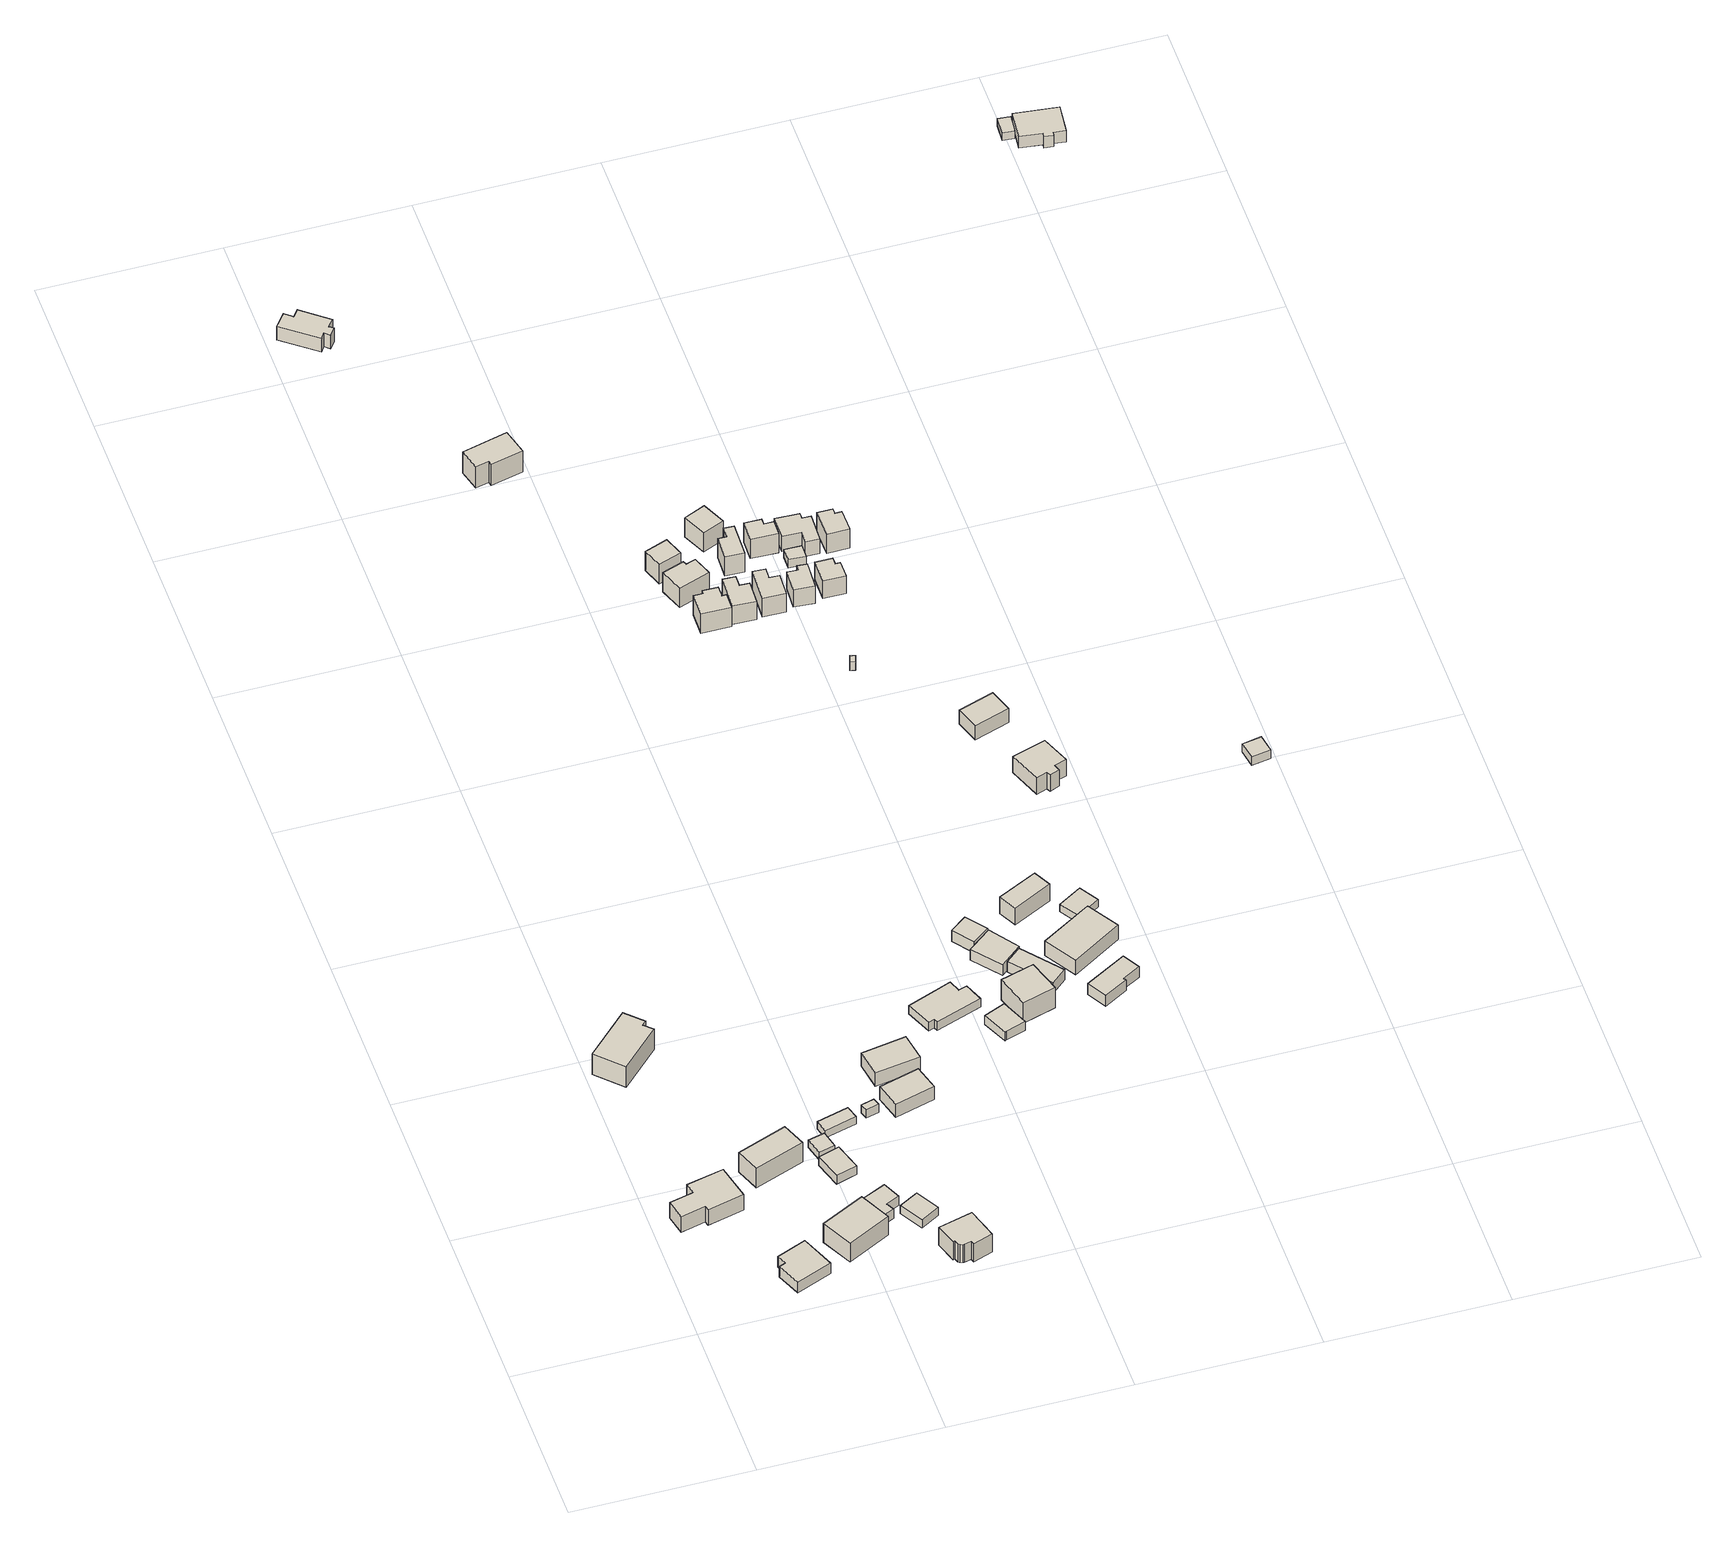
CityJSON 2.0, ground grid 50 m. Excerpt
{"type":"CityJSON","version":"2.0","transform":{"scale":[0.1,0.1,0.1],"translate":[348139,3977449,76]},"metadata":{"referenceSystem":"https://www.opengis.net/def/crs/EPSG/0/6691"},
"CityObjects":{
"building1":{"type":"Building","attributes":{"measuredHeight":8.2},"geometry":[{"type":"Solid","lod":"1","boundaries":[[[[0,1,2,3,4,5,6,7]],[[6,8,9,7]],[[5,10,8,6]],[[4,11,10,5]],[[3,12,11,4]],[[2,13,12,3]],[[1,14,13,2]],[[0,15,14,1]],[[7,9,15,0]],[[8,10,11,12,13,14,15,9]]]]}]},
"building2":{"type":"Building","attributes":{"measuredHeight":4.1},"geometry":[{"type":"Solid","lod":"1","boundaries":[[[[16,17,18,19,20,21]],[[20,22,23,21]],[[19,24,22,20]],[[18,25,24,19]],[[17,26,25,18]],[[16,27,26,17]],[[21,23,27,16]],[[22,24,25,26,27,23]]]]}]},
"building3":{"type":"Building","attributes":{"measuredHeight":8.9},"geometry":[{"type":"Solid","lod":"1","boundaries":[[[[28,29,30,31,32,33]],[[32,34,35,33]],[[31,36,34,32]],[[30,37,36,31]],[[29,38,37,30]],[[28,39,38,29]],[[33,35,39,28]],[[34,36,37,38,39,35]]]]}]},
"building4":{"type":"Building","attributes":{"measuredHeight":9.2},"geometry":[{"type":"Solid","lod":"1","boundaries":[[[[40,41,42,43]],[[42,44,45,43]],[[41,46,44,42]],[[40,47,46,41]],[[43,45,47,40]],[[44,46,47,45]]]]}]},
"building5":{"type":"Building","attributes":{"measuredHeight":7.7},"geometry":[{"type":"Solid","lod":"1","boundaries":[[[[48,49,50,51]],[[50,52,53,51]],[[49,54,52,50]],[[48,55,54,49]],[[51,53,55,48]],[[52,54,55,53]]]]}]},
"building6":{"type":"Building","attributes":{"measuredHeight":3.1},"geometry":[{"type":"Solid","lod":"1","boundaries":[[[[56,57,58,59]],[[58,60,61,59]],[[57,62,60,58]],[[56,63,62,57]],[[59,61,63,56]],[[60,62,63,61]]]]}]},
"building7":{"type":"Building","attributes":{"measuredHeight":2.6},"geometry":[{"type":"Solid","lod":"1","boundaries":[[[[64,65,66,67]],[[66,68,69,67]],[[65,70,68,66]],[[64,71,70,65]],[[67,69,71,64]],[[68,70,71,69]]]]}]},
"building8":{"type":"Building","attributes":{"measuredHeight":3.8},"geometry":[{"type":"Solid","lod":"1","boundaries":[[[[72,73,74,75,76,77]],[[76,78,79,77]],[[75,80,78,76]],[[74,81,80,75]],[[73,82,81,74]],[[72,83,82,73]],[[77,79,83,72]],[[78,80,81,82,83,79]]]]}]},
"building9":{"type":"Building","attributes":{"measuredHeight":2.7},"geometry":[{"type":"Solid","lod":"1","boundaries":[[[[84,85,86,87]],[[86,88,89,87]],[[85,90,88,86]],[[84,91,90,85]],[[87,89,91,84]],[[88,90,91,89]]]]}]},
"building10":{"type":"Building","attributes":{"measuredHeight":3},"geometry":[{"type":"Solid","lod":"1","boundaries":[[[[92,93,94,95]],[[94,96,97,95]],[[93,98,96,94]],[[92,99,98,93]],[[95,97,99,92]],[[96,98,99,97]]]]}]},
"building11":{"type":"Building","attributes":{"measuredHeight":8.2},"geometry":[{"type":"Solid","lod":"1","boundaries":[[[[100,101,102,103,104,105,106,107,108,109,110]],[[109,111,112,110]],[[108,113,111,109]],[[107,114,113,108]],[[106,115,114,107]],[[105,116,115,106]],[[104,117,116,105]],[[103,118,117,104]],[[102,119,118,103]],[[101,120,119,102]],[[100,121,120,101]],[[110,112,121,100]],[[111,113,114,115,116,117,118,119,120,121,112]]]]}]},
"building12":{"type":"Building","attributes":{"measuredHeight":3},"geometry":[{"type":"Solid","lod":"1","boundaries":[[[[122,123,124,125]],[[124,126,127,125]],[[123,128,126,124]],[[122,129,128,123]],[[125,127,129,122]],[[126,128,129,127]]]]}]},
"building13":{"type":"Building","attributes":{"measuredHeight":6.1},"geometry":[{"type":"Solid","lod":"1","boundaries":[[[[130,131,132,133]],[[132,134,135,133]],[[131,136,134,132]],[[130,137,136,131]],[[133,135,137,130]],[[134,136,137,135]]]]}]},
"building14":{"type":"Building","attributes":{"measuredHeight":6.2},"geometry":[{"type":"Solid","lod":"1","boundaries":[[[[138,139,140,141]],[[140,142,143,141]],[[139,144,142,140]],[[138,145,144,139]],[[141,143,145,138]],[[142,144,145,143]]]]}]},
"building15":{"type":"Building","attributes":{"measuredHeight":3},"geometry":[{"type":"Solid","lod":"1","boundaries":[[[[146,147,148,149,150,151,152,153]],[[152,154,155,153]],[[151,156,154,152]],[[150,157,156,151]],[[149,158,157,150]],[[148,159,158,149]],[[147,160,159,148]],[[146,161,160,147]],[[153,155,161,146]],[[154,156,157,158,159,160,161,155]]]]}]},
"building16":{"type":"Building","attributes":{"measuredHeight":6.7},"geometry":[{"type":"Solid","lod":"1","boundaries":[[[[162,163,164,165,166,167,168,169,170,171,172]],[[171,173,174,172]],[[170,175,173,171]],[[169,176,175,170]],[[168,177,176,169]],[[167,178,177,168]],[[166,179,178,167]],[[165,180,179,166]],[[164,181,180,165]],[[163,182,181,164]],[[162,183,182,163]],[[172,174,183,162]],[[173,175,176,177,178,179,180,181,182,183,174]]]]}]},
"building17":{"type":"Building","attributes":{"measuredHeight":3.2},"geometry":[{"type":"Solid","lod":"1","boundaries":[[[[184,185,186,187,188]],[[187,189,190,188]],[[186,191,189,187]],[[185,192,191,186]],[[184,193,192,185]],[[188,190,193,184]],[[189,191,192,193,190]]]]}]},
"building18":{"type":"Building","attributes":{"measuredHeight":8.8},"geometry":[{"type":"Solid","lod":"1","boundaries":[[[[194,195,196,197,198,199]],[[198,200,201,199]],[[197,202,200,198]],[[196,203,202,197]],[[195,204,203,196]],[[194,205,204,195]],[[199,201,205,194]],[[200,202,203,204,205,201]]]]}]},
"building19":{"type":"Building","attributes":{"measuredHeight":8.4},"geometry":[{"type":"Solid","lod":"1","boundaries":[[[[206,207,208,209]],[[208,210,211,209]],[[207,212,210,208]],[[206,213,212,207]],[[209,211,213,206]],[[210,212,213,211]]]]}]},
"building20":{"type":"Building","attributes":{"measuredHeight":5.1},"geometry":[{"type":"Solid","lod":"1","boundaries":[[[[214,215,216,217]],[[216,218,219,217]],[[215,220,218,216]],[[214,221,220,215]],[[217,219,221,214]],[[218,220,221,219]]]]}]},
"building21":{"type":"Building","attributes":{"measuredHeight":5},"geometry":[{"type":"Solid","lod":"1","boundaries":[[[[222,223,224,225]],[[224,226,227,225]],[[223,228,226,224]],[[222,229,228,223]],[[225,227,229,222]],[[226,228,229,227]]]]}]},
"building22":{"type":"Building","attributes":{"measuredHeight":4.6},"geometry":[{"type":"Solid","lod":"1","boundaries":[[[[230,231,232,233]],[[232,234,235,233]],[[231,236,234,232]],[[230,237,236,231]],[[233,235,237,230]],[[234,236,237,235]]]]}]},
"building23":{"type":"Building","attributes":{"measuredHeight":8.2},"geometry":[{"type":"Solid","lod":"1","boundaries":[[[[238,239,240,241]],[[240,242,243,241]],[[239,244,242,240]],[[238,245,244,239]],[[241,243,245,238]],[[242,244,245,243]]]]}]},
"building24":{"type":"Building","attributes":{"measuredHeight":8.2},"geometry":[{"type":"Solid","lod":"1","boundaries":[[[[246,247,248,249,250,251]],[[250,252,253,251]],[[249,254,252,250]],[[248,255,254,249]],[[247,256,255,248]],[[246,257,256,247]],[[251,253,257,246]],[[252,254,255,256,257,253]]]]}]},
"building25":{"type":"Building","attributes":{"measuredHeight":8.7},"geometry":[{"type":"Solid","lod":"1","boundaries":[[[[258,259,260,261,262,263,264,265]],[[264,266,267,265]],[[263,268,266,264]],[[262,269,268,263]],[[261,270,269,262]],[[260,271,270,261]],[[259,272,271,260]],[[258,273,272,259]],[[265,267,273,258]],[[266,268,269,270,271,272,273,267]]]]}]},
"building26":{"type":"Building","attributes":{"measuredHeight":7.9},"geometry":[{"type":"Solid","lod":"1","boundaries":[[[[274,275,276,277,278,279]],[[278,280,281,279]],[[277,282,280,278]],[[276,283,282,277]],[[275,284,283,276]],[[274,285,284,275]],[[279,281,285,274]],[[280,282,283,284,285,281]]]]}]},
"building27":{"type":"Building","attributes":{"measuredHeight":7.2},"geometry":[{"type":"Solid","lod":"1","boundaries":[[[[286,287,288,289]],[[288,290,291,289]],[[287,292,290,288]],[[286,293,292,287]],[[289,291,293,286]],[[290,292,293,291]]]]}]},
"building28":{"type":"Building","attributes":{"measuredHeight":3.8},"geometry":[{"type":"Solid","lod":"1","boundaries":[[[[294,295,296,297,298,299]],[[298,300,301,299]],[[297,302,300,298]],[[296,303,302,297]],[[295,304,303,296]],[[294,305,304,295]],[[299,301,305,294]],[[300,302,303,304,305,301]]]]}]},
"building29":{"type":"Building","attributes":{"measuredHeight":6.7},"geometry":[{"type":"Solid","lod":"1","boundaries":[[[[306,307,308,309]],[[308,310,311,309]],[[307,312,310,308]],[[306,313,312,307]],[[309,311,313,306]],[[310,312,313,311]]]]}]},
"building30":{"type":"Building","attributes":{"measuredHeight":8.7},"geometry":[{"type":"Solid","lod":"1","boundaries":[[[[314,315,316,317]],[[316,318,319,317]],[[315,320,318,316]],[[314,321,320,315]],[[317,319,321,314]],[[318,320,321,319]]]]}]},
"building31":{"type":"Building","attributes":{"measuredHeight":7.9},"geometry":[{"type":"Solid","lod":"1","boundaries":[[[[322,323,324,325,326,327]],[[326,328,329,327]],[[325,330,328,326]],[[324,331,330,325]],[[323,332,331,324]],[[322,333,332,323]],[[327,329,333,322]],[[328,330,331,332,333,329]]]]}]},
"building32":{"type":"Building","attributes":{"measuredHeight":6.6},"geometry":[{"type":"Solid","lod":"1","boundaries":[[[[334,335,336,337,338,339]],[[338,340,341,339]],[[337,342,340,338]],[[336,343,342,337]],[[335,344,343,336]],[[334,345,344,335]],[[339,341,345,334]],[[340,342,343,344,345,341]]]]}]},
"building33":{"type":"Building","attributes":{"measuredHeight":2.7},"geometry":[{"type":"Solid","lod":"1","boundaries":[[[[346,347,348,349]],[[348,350,351,349]],[[347,352,350,348]],[[346,353,352,347]],[[349,351,353,346]],[[350,352,353,351]]]]}]},
"building34":{"type":"Building","attributes":{"measuredHeight":3},"geometry":[{"type":"Solid","lod":"1","boundaries":[[[[354,355,356,357]],[[356,358,359,357]],[[355,360,358,356]],[[354,361,360,355]],[[357,359,361,354]],[[358,360,361,359]]]]}]},
"building35":{"type":"Building","attributes":{"measuredHeight":7.9},"geometry":[{"type":"Solid","lod":"1","boundaries":[[[[362,363,364,365,366,367]],[[366,368,369,367]],[[365,370,368,366]],[[364,371,370,365]],[[363,372,371,364]],[[362,373,372,363]],[[367,369,373,362]],[[368,370,371,372,373,369]]]]}]},
"building36":{"type":"Building","attributes":{"measuredHeight":7},"geometry":[{"type":"Solid","lod":"1","boundaries":[[[[374,375,376,377,378,379]],[[378,380,381,379]],[[377,382,380,378]],[[376,383,382,377]],[[375,384,383,376]],[[374,385,384,375]],[[379,381,385,374]],[[380,382,383,384,385,381]]]]}]},
"building37":{"type":"Building","attributes":{"measuredHeight":3},"geometry":[{"type":"Solid","lod":"1","boundaries":[[[[386,387,388,389]],[[388,390,391,389]],[[387,392,390,388]],[[386,393,392,387]],[[389,391,393,386]],[[390,392,393,391]]]]}]},
"building38":{"type":"Building","attributes":{"measuredHeight":6.4},"geometry":[{"type":"Solid","lod":"1","boundaries":[[[[394,395,396,397,398,399]],[[398,400,401,399]],[[397,402,400,398]],[[396,403,402,397]],[[395,404,403,396]],[[394,405,404,395]],[[399,401,405,394]],[[400,402,403,404,405,401]]]]}]},
"building39":{"type":"Building","attributes":{"measuredHeight":7.7},"geometry":[{"type":"Solid","lod":"1","boundaries":[[[[406,407,408,409,410,411,412,413]],[[412,414,415,413]],[[411,416,414,412]],[[410,417,416,411]],[[409,418,417,410]],[[408,419,418,409]],[[407,420,419,408]],[[406,421,420,407]],[[413,415,421,406]],[[414,416,417,418,419,420,421,415]]]]}]},
"building40":{"type":"Building","attributes":{"measuredHeight":6.9},"geometry":[{"type":"Solid","lod":"1","boundaries":[[[[422,423,424,425]],[[424,426,427,425]],[[423,428,426,424]],[[422,429,428,423]],[[425,427,429,422]],[[426,428,429,427]]]]}]},
"building41":{"type":"Building","attributes":{"measuredHeight":7.5},"geometry":[{"type":"Solid","lod":"1","boundaries":[[[[430,431,432,433,434,435,436,437]],[[436,438,439,437]],[[435,440,438,436]],[[434,441,440,435]],[[433,442,441,434]],[[432,443,442,433]],[[431,444,443,432]],[[430,445,444,431]],[[437,439,445,430]],[[438,440,441,442,443,444,445,439]]]]}]},
"building42":{"type":"Building","attributes":{"measuredHeight":7.6},"geometry":[{"type":"Solid","lod":"1","boundaries":[[[[446,447,448,449,450,451]],[[450,452,453,451]],[[449,454,452,450]],[[448,455,454,449]],[[447,456,455,448]],[[446,457,456,447]],[[451,453,457,446]],[[452,454,455,456,457,453]]]]}]},
"building43":{"type":"Building","attributes":{"measuredHeight":3},"geometry":[{"type":"Solid","lod":"1","boundaries":[[[[458,459,460,461]],[[460,462,463,461]],[[459,464,462,460]],[[458,465,464,459]],[[461,463,465,458]],[[462,464,465,463]]]]}]},
"building44":{"type":"Building","attributes":{"measuredHeight":2.7},"geometry":[{"type":"Solid","lod":"1","boundaries":[[[[466,467,468,469]],[[468,470,471,469]],[[467,472,470,468]],[[466,473,472,467]],[[469,471,473,466]],[[470,472,473,471]]]]}]},
"building45":{"type":"Building","attributes":{"measuredHeight":5.4},"geometry":[{"type":"Solid","lod":"1","boundaries":[[[[474,475,476,477,478,479,480,481]],[[480,482,483,481]],[[479,484,482,480]],[[478,485,484,479]],[[477,486,485,478]],[[476,487,486,477]],[[475,488,487,476]],[[474,489,488,475]],[[481,483,489,474]],[[482,484,485,486,487,488,489,483]]]]}]}
},
"vertices":[
[196,411,84],[219,310,84],[117,286,84],[114,299,84],[45,283,84],[32,340,84],[100,356,84],[93,387,84],[100,356,140],[93,387,140],[32,340,140],[45,283,140],[114,299,140],[117,286,140],[219,310,140],[196,411,140],
[367,48,66],[268,8,66],[240,75,66],[258,83,66],[247,110,66],[329,144,66],[247,110,104],[329,144,104],[258,83,104],[240,75,104],[268,8,104],[367,48,104],
[165,964,68],[154,953,68],[177,931,68],[70,825,68],[1,895,68],[118,1010,68],[1,895,142],[118,1010,142],[70,825,142],[177,931,142],[154,953,142],[165,964,142],
[386,494,84],[412,427,84],[273,375,84],[247,442,84],[273,375,154],[247,442,154],[412,427,154],[386,494,154],
[549,141,58],[428,79,58],[385,166,58],[506,227,58],[385,166,126],[506,227,126],[428,79,126],[549,141,126],
[508,428,77],[531,351,77],[472,333,77],[449,410,77],[472,333,108],[449,410,108],[531,351,108],[508,428,108],
[488,486,80],[500,436,80],[455,425,80],[442,475,80],[455,425,107],[442,475,107],[500,436,107],[488,486,107],
[514,251,58],[583,282,58],[605,232,58],[568,215,58],[579,193,58],[546,178,58],[579,193,92],[546,178,92],[568,215,92],[605,232,92],[583,282,92],[514,251,92],
[572,555,79],[582,518,79],[493,494,79],[483,531,79],[493,494,106],[483,531,106],[582,518,106],[572,555,106],
[655,239,52],[692,174,52],[639,144,52],[602,209,52],[639,144,82],[602,209,82],[692,174,82],[655,239,82],
[786,20,43],[731,0,43],[727,11,43],[708,6,43],[704,6,43],[696,9,43],[692,13,43],[688,24,43],[683,22,43],[664,83,43],[760,108,43],[664,83,108],[760,108,108],[683,22,108],[688,24,108],[692,13,108],[696,9,108],[704,6,108],[708,6,108],[727,11,108],[731,0,108],[786,20,108],
[643,563,77],[649,542,77],[613,532,77],[607,553,77],[613,532,107],[607,553,107],[649,542,107],[643,563,107],
[666,587,74],[778,618,74],[798,546,74],[686,515,74],[798,546,121],[686,515,121],[778,618,121],[666,587,121],
[656,711,76],[781,732,76],[794,653,76],[669,633,76],[794,653,124],[669,633,124],[781,732,124],[656,711,124],
[951,902,72],[964,869,72],[987,877,72],[1007,823,72],[878,777,72],[873,788,72],[857,782,72],[827,854,72],[857,782,102],[827,854,102],[873,788,102],[878,777,102],[1007,823,102],[987,877,102],[964,869,102],[951,902,102],
[152,3581,7],[138,3593,7],[127,3577,7],[31,3652,7],[61,3690,7],[83,3672,7],[99,3692,7],[109,3684,7],[174,3632,7],[157,3612,7],[169,3603,7],[157,3612,56],[169,3603,56],[174,3632,56],[109,3684,56],[99,3692,56],[83,3672,56],[61,3690,56],[31,3652,56],[127,3577,56],[138,3593,56],[152,3581,56],
[1059,789,70],[1091,713,70],[1035,694,70],[1031,692,70],[999,763,70],[1031,692,102],[999,763,102],[1035,694,102],[1091,713,102],[1059,789,102],
[458,3070,36],[477,2996,36],[387,2974,36],[384,2986,36],[347,2977,36],[331,3038,36],[347,2977,113],[331,3038,113],[384,2986,113],[387,2974,113],[477,2996,113],[458,3070,113],
[1157,858,72],[1186,764,72],[1093,736,72],[1065,831,72],[1093,736,146],[1065,831,146],[1186,764,146],[1157,858,146],
[1095,1042,74],[1048,1007,74],[1006,1063,74],[1052,1098,74],[1006,1063,114],[1052,1098,114],[1048,1007,114],[1095,1042,114],
[1093,911,73],[1031,987,73],[1096,1039,73],[1153,960,73],[1096,1039,112],[1153,960,112],[1031,987,112],[1093,911,112],
[1197,816,70],[1109,922,70],[1151,958,70],[1239,851,70],[1151,958,108],[1239,851,108],[1109,922,108],[1197,816,108],
[683,2499,56],[663,2554,56],[727,2577,56],[747,2522,56],[727,2577,126],[747,2522,126],[663,2554,126],[683,2499,126],
[743,2488,59],[747,2478,59],[774,2487,59],[794,2433,59],[706,2401,59],[682,2467,59],[706,2401,129],[682,2467,129],[794,2433,129],[774,2487,129],[747,2478,129],[743,2488,129],
[800,2376,59],[800,2345,59],[812,2345,59],[811,2298,59],[730,2299,59],[731,2367,59],[758,2367,59],[758,2377,59],[758,2367,129],[758,2377,129],[731,2367,129],[730,2299,129],[811,2298,129],[812,2345,129],[800,2345,129],[800,2376,129],
[853,2398,64],[852,2366,64],[880,2365,64],[877,2298,64],[814,2301,64],[818,2399,64],[814,2301,130],[818,2399,130],[877,2298,130],[880,2365,130],[852,2366,130],[853,2398,130],
[1178,1073,70],[1152,1123,70],[1261,1177,70],[1286,1128,70],[1261,1177,131],[1286,1128,131],[1152,1123,131],[1178,1073,131],
[1398,865,56],[1425,817,56],[1376,789,56],[1380,782,56],[1314,745,56],[1283,799,56],[1314,745,95],[1283,799,95],[1380,782,95],[1376,789,95],[1425,817,95],[1398,865,95],
[1358,1039,65],[1412,951,65],[1272,865,65],[1218,953,65],[1272,865,118],[1218,953,118],[1412,951,118],[1358,1039,118],
[883,2598,56],[823,2572,56],[793,2638,56],[853,2664,56],[793,2638,125],[853,2664,125],[823,2572,125],[883,2598,125],
[899,2469,62],[847,2470,62],[849,2538,62],[873,2537,62],[874,2568,62],[902,2567,62],[874,2568,131],[902,2567,131],[873,2537,131],[849,2538,131],[847,2470,131],[899,2469,131],
[932,2397,67],[931,2366,67],[959,2365,67],[956,2298,67],[893,2300,67],[897,2399,67],[893,2300,134],[897,2399,134],[956,2298,134],[959,2365,134],[931,2366,134],[932,2397,134],
[1365,1128,66],[1398,1074,66],[1334,1034,66],[1300,1088,66],[1334,1034,93],[1300,1088,93],[1398,1074,93],[1365,1128,93],
[1068,2068,72],[1061,2046,72],[1046,2050,72],[1053,2072,72],[1046,2050,102],[1053,2072,102],[1061,2046,102],[1068,2068,102],
[1034,2305,68],[977,2309,68],[981,2374,68],[1010,2372,68],[1011,2387,68],[1039,2385,68],[1011,2387,131],[1039,2385,131],[1010,2372,131],[981,2374,131],[977,2309,131],[1034,2305,131],
[974,2565,66],[974,2548,66],[1001,2548,66],[1000,2504,66],[925,2506,66],[927,2566,66],[925,2506,136],[927,2566,136],[1000,2504,136],[1001,2548,136],[974,2548,136],[974,2565,136],
[1054,2480,69],[1053,2441,69],[1006,2443,69],[1007,2481,69],[1006,2443,99],[1007,2481,99],[1053,2441,99],[1054,2480,99],
[1105,2382,70],[1105,2362,70],[1119,2362,70],[1119,2313,70],[1057,2313,70],[1058,2382,70],[1057,2313,134],[1058,2382,134],[1119,2313,134],[1119,2362,134],[1105,2362,134],[1105,2382,134],
[1009,2569,70],[1076,2566,70],[1075,2550,70],[1100,2549,70],[1097,2466,70],[1059,2467,70],[1060,2501,70],[1007,2502,70],[1060,2501,124],[1007,2502,124],[1059,2467,124],[1097,2466,124],[1100,2549,124],[1075,2550,124],[1076,2566,124],[1009,2569,124],
[1375,1757,70],[1276,1723,70],[1254,1789,70],[1353,1822,70],[1254,1789,121],[1353,1822,121],[1276,1723,121],[1375,1757,121],
[1458,1535,70],[1423,1524,70],[1430,1506,70],[1402,1495,70],[1397,1506,70],[1367,1495,70],[1332,1586,70],[1426,1616,70],[1332,1586,129],[1426,1616,129],[1367,1495,129],[1397,1506,129],[1402,1495,129],[1430,1506,129],[1423,1524,129],[1458,1535,129],
[1113,2459,72],[1112,2540,72],[1155,2540,72],[1155,2524,72],[1174,2524,72],[1175,2460,72],[1174,2524,142],[1175,2460,142],[1155,2524,142],[1155,2540,142],[1112,2540,142],[1113,2459,142],
[1963,1500,60],[1972,1448,60],[1918,1439,60],[1909,1491,60],[1918,1439,90],[1909,1491,90],[1972,1448,90],[1963,1500,90],
[2012,3771,60],[2007,3719,60],[1974,3722,60],[1978,3774,60],[1974,3722,88],[1978,3774,88],[2007,3719,88],[2012,3771,88],
[2016,3769,59],[2137,3755,59],[2127,3670,59],[2094,3674,59],[2093,3664,59],[2067,3667,59],[2069,3678,59],[2006,3686,59],[2069,3678,100],[2006,3686,100],[2067,3667,100],[2093,3664,100],[2094,3674,100],[2127,3670,100],[2137,3755,100],[2016,3769,100]
]}
